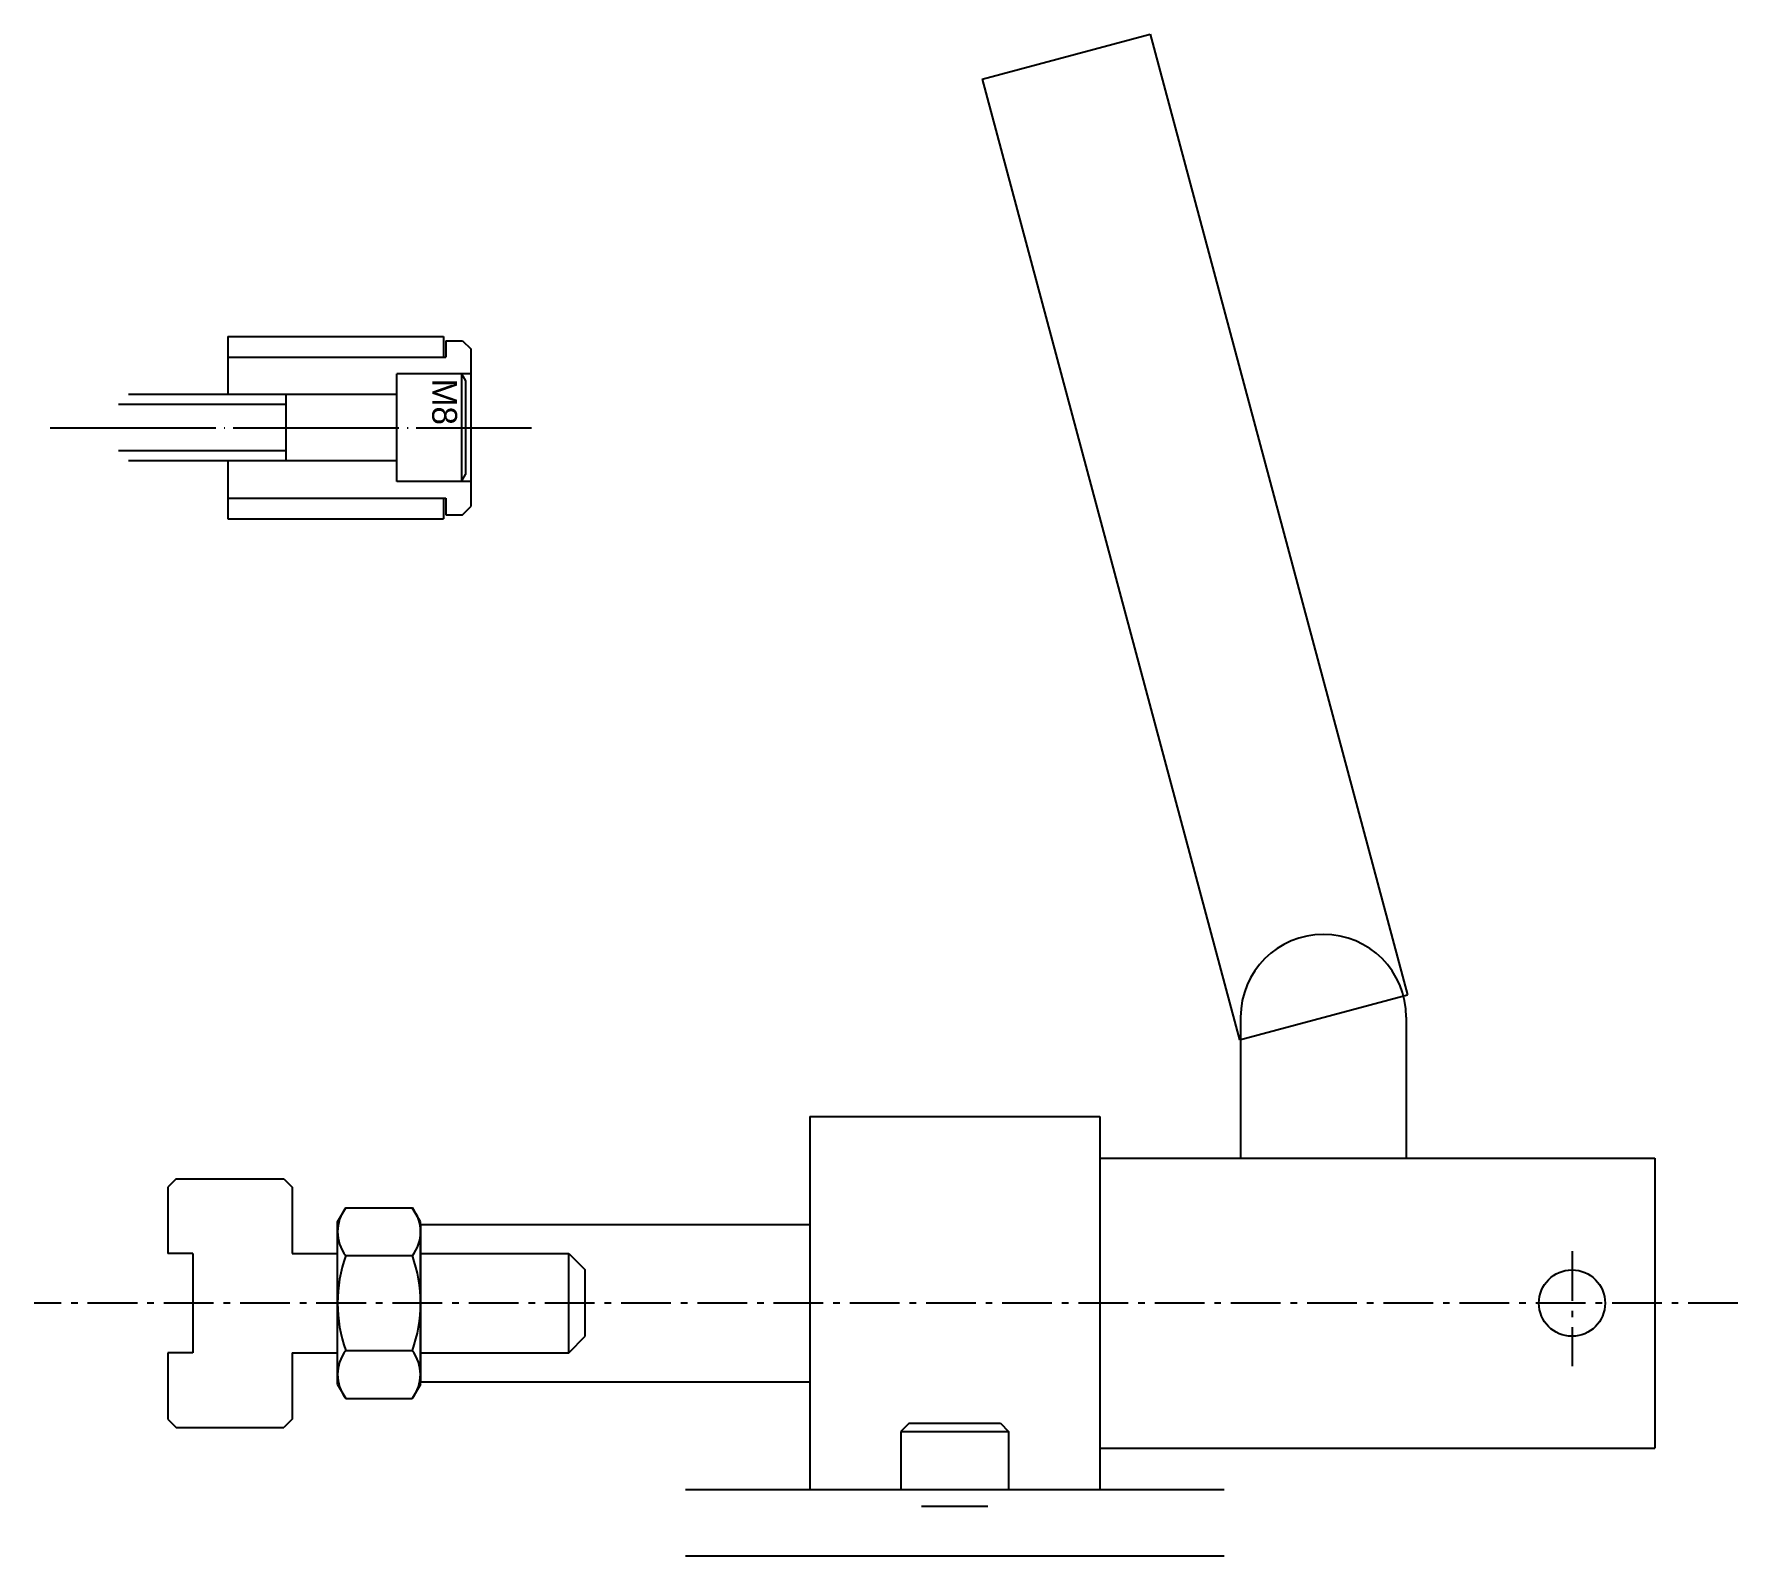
# Model space of a CAD drawing. Extents: x 2887 to 3092, y 1138 to 1321.
import ezdxf

# ---------------------------------------------------------------- set-up
doc = ezdxf.new("R2010")
doc.units = 0
doc.header["$MEASUREMENT"] = 0
doc.linetypes.add('CENTER', pattern=[22, 20, -1, 0, -1])
doc.linetypes.add('SCENTER', pattern=[9.2, 6, -1.2, 0.8, -1.2])
for name, color, linetype in [('CEN', 1, 'CENTER'), ('CON', 2, 'CONTINUOUS'), ('SCEN', 1, 'SCENTER'), ('UTI', 7, 'CONTINUOUS')]:
    doc.layers.add(name, color=color, linetype=linetype)
doc.styles.add('CHINA', font='C2', dxfattribs={"bigfont": 'CHINA'})

msp = doc.modelspace()

# ---------------------------------------------------------------- linework, layer by layer
at = {"layer": 'CEN'}
msp.add_line((2888.7, 1273.85), (2946.81, 1273.85), dxfattribs=at)
at = {"layer": 'CON'}
for p, q in [((3001.2, 1315.91), (3021.49, 1321.35)), ((3021.49, 1321.35), (3052.54, 1205.44)), ((3001.2, 1315.91), (3032.26, 1200)), ((2910.17, 1284.85), (2936.17, 1284.85)), ((2910.17, 1284.85), (2910.17, 1277.85)), ((2936.17, 1284.85), (2936.17, 1282.35)), ((2936.47, 1284.35), (2936.47, 1282.35)), ((2936.47, 1284.35), (2938.47, 1284.35)), ((2938.47, 1284.35), (2939.47, 1283.35)), ((2939.47, 1283.35), (2939.47, 1264.35)), ((2910.17, 1282.35), (2936.47, 1282.35)), ((2939.47, 1280.35), (2930.54, 1280.35)), ((2930.54, 1267.35), (2930.54, 1280.35)), ((2938.34, 1280.35), (2938.84, 1279.49)), ((2938.34, 1280.35), (2938.34, 1267.35)), ((2938.84, 1279.49), (2938.84, 1268.22)), ((2930.54, 1277.85), (2898.17, 1277.85)), ((2917.14, 1277.85), (2917.14, 1269.85)), ((2930.54, 1269.85), (2898.17, 1269.85)), ((2910.17, 1269.85), (2910.17, 1262.85)), ((2939.47, 1267.35), (2930.54, 1267.35)), ((2938.34, 1267.35), (2938.84, 1268.22)), ((2910.17, 1265.35), (2936.47, 1265.35)), ((2936.17, 1265.35), (2936.17, 1262.85)), ((2936.47, 1265.35), (2936.47, 1263.35)), ((2910.17, 1262.85), (2936.17, 1262.85)), ((2936.47, 1263.35), (2938.47, 1263.35)), ((2938.47, 1263.35), (2939.47, 1264.35)), ((3032.26, 1200), (3052.54, 1205.44)), ((3032.4, 1202.72), (3032.4, 1185.72)), ((3052.4, 1202.72), (3052.4, 1185.72)), ((2980.4, 1190.72), (3015.4, 1190.72)), ((2980.4, 1190.72), (2980.4, 1145.72)), ((3015.4, 1190.72), (3015.4, 1145.72)), ((3015.4, 1185.72), (3082.4, 1185.72)), ((3082.4, 1185.72), (3082.4, 1150.72)), ((2903.92, 1183.22), (2902.92, 1182.22)), ((2903.92, 1183.22), (2916.92, 1183.22)), ((2916.92, 1183.22), (2917.92, 1182.22)), ((2902.92, 1182.22), (2902.92, 1174.22)), ((2917.92, 1182.22), (2917.92, 1174.22)), ((2923.4, 1178.02), (2924.38, 1179.72)), ((2924.38, 1179.72), (2932.42, 1179.72)), ((2933.4, 1178.02), (2932.42, 1179.72)), ((2923.4, 1158.42), (2923.4, 1178.02)), ((2933.4, 1158.42), (2933.4, 1178.02)), ((2933.4, 1177.72), (2933.4, 1158.72)), ((2933.4, 1177.72), (2980.4, 1177.72)), ((2905.92, 1174.22), (2902.92, 1174.22)), ((2905.92, 1174.22), (2905.92, 1162.22)), ((2917.92, 1174.22), (2923.4, 1174.22)), ((2924.38, 1173.95), (2932.42, 1173.95)), ((2933.4, 1174.22), (2951.3, 1174.22)), ((2951.3, 1162.22), (2951.3, 1174.22)), ((2951.3, 1174.22), (2953.3, 1172.22)), ((2953.3, 1164.22), (2953.3, 1172.22)), ((2951.3, 1162.22), (2953.3, 1164.22)), ((2902.92, 1162.22), (2902.92, 1154.22)), ((2905.92, 1162.22), (2902.92, 1162.22)), ((2917.92, 1162.22), (2917.92, 1154.22)), ((2917.92, 1162.22), (2923.4, 1162.22)), ((2924.38, 1162.49), (2932.42, 1162.49)), ((2933.4, 1162.22), (2951.3, 1162.22)), ((2923.4, 1158.42), (2924.38, 1156.72)), ((2933.4, 1158.42), (2932.42, 1156.72)), ((2933.4, 1158.72), (2980.4, 1158.72)), ((2924.38, 1156.72), (2932.42, 1156.72)), ((2902.92, 1154.22), (2903.92, 1153.22)), ((2917.92, 1154.22), (2916.92, 1153.22)), ((2903.92, 1153.22), (2916.92, 1153.22)), ((2992.4, 1153.72), (2991.4, 1152.72)), ((2991.4, 1152.72), (2991.4, 1145.72)), ((2991.4, 1152.72), (3004.4, 1152.72)), ((2992.4, 1153.72), (3003.4, 1153.72)), ((2992.4, 1153.72), (3003.4, 1153.72)), ((3003.4, 1153.72), (3004.4, 1152.72)), ((3004.4, 1152.72), (3004.4, 1145.72)), ((3015.4, 1150.72), (3082.4, 1150.72)), ((2965.4, 1145.72), (3030.4, 1145.72)), ((2980.4, 1145.72), (3015.4, 1145.72)), ((2991.4, 1145.72), (3004.4, 1145.72)), ((2993.9, 1143.72), (3001.9, 1143.72)), ((2965.4, 1137.72), (3030.4, 1137.72))]:
    msp.add_line(p, q, dxfattribs=at)
msp.add_circle((3072.4, 1168.22), 4, dxfattribs=at)
for centre, radius, start, end in [((3042.4, 1202.72), 10, 0, 180), ((2928.14, 1176.83), 4.74, 142.4439, 217.5561), ((2928.67, 1176.83), 4.74, 322.4439, 37.5561), ((2940.6, 1168.22), 17.2, 160.5485, 199.4515), ((2916.21, 1168.22), 17.2, 340.5485, 19.4515), ((2928.12, 1159.61), 4.72, 142.3108, 217.6892), ((2928.68, 1159.61), 4.72, 322.3108, 37.6892)]:
    msp.add_arc(centre, radius, start, end, dxfattribs=at)
at = {"layer": 'SCEN'}
for p, q in [((3072.4, 1174.51), (3072.4, 1160.63)), ((3092.43, 1168.22), (2886.77, 1168.22))]:
    msp.add_line(p, q, dxfattribs=at)
at = {"layer": 'UTI'}
for p, q in [((2917.14, 1276.65), (2896.97, 1276.65)), ((2917.14, 1271.05), (2896.97, 1271.05))]:
    msp.add_line(p, q, dxfattribs=at)

# ---------------------------------------------------------------- texts
at = {"layer": 'UTI', "style": 'CHINA'}
msp.add_text('M8', height=3, rotation=270, dxfattribs=at).set_placement((2934.82, 1279.76))

doc.saveas('drawing.dxf')
